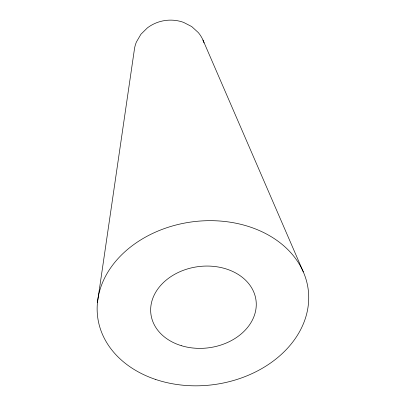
<?xml version="1.0" encoding="UTF-8"?>
<svg xmlns="http://www.w3.org/2000/svg" width="406" height="406" viewBox="0 0 406 406"><rect width="100%" height="100%" fill="white"/><g stroke="black" fill="none" stroke-linecap="round" stroke-linejoin="round"><path stroke-width="0.61" d="M97.45 302.572L134.239 50.476A34.916 32.444 -7.5 0 1 136.401 42.016L140.902 34.282L147.454 27.831A36.175 33.602 -7.7 0 1 183.502 22.355L191.703 26.563L198.341 32.612A34.916 32.444 -7.9 0 1 204.061 42.929M202.964 40.047L303.323 271.939M155.351 379.361A106.164 82.098 -7.6 0 0 308.55 292.944A106.164 82.098 -7.6 0 0 144.896 237.444A106.164 82.098 -7.6 0 0 155.351 379.361M181.243 345.653A52.998 40.92 -7.6 0 0 256.059 300.744A52.998 40.92 -7.6 0 0 173.078 275.248A52.998 40.92 -7.6 0 0 181.243 345.653"/></g></svg>
